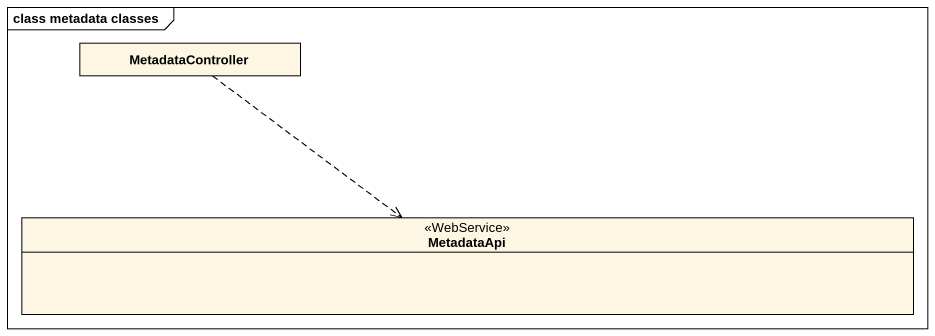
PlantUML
@startuml
mainframe class metadata classes
hide circle
hide empty members
class MetadataController
class MetadataApi <<WebService>>
MetadataController ..> MetadataApi
@enduml
